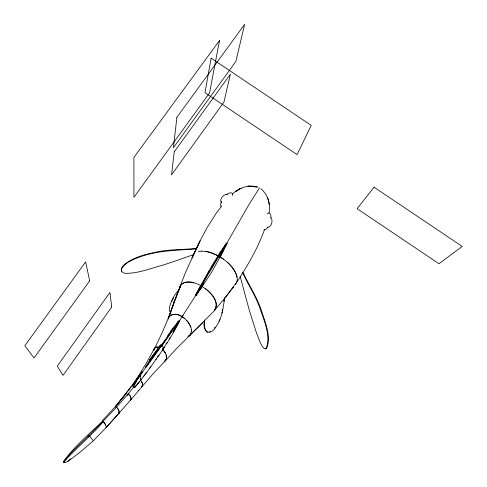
<?xml version="1.0" encoding="UTF-8"?>
<svg xmlns="http://www.w3.org/2000/svg" width="487" height="487" viewBox="0 0 487 487"><rect width="100%" height="100%" fill="white"/><g stroke="black" fill="none" stroke-linecap="round" stroke-linejoin="round"><path stroke-width="0.73" d="M270.906 217.866C271.606 215.589 269.707 210.981 267.107 213.921M102.994 422.034C90.813 436.121 76.295 448.003 63.98 461.883L63.943 462.473L65.051 462.626L67.851 461.433L79.612 452.593L93.358 440.765L106.349 427.3L104.973 423.751L102.337 420.707M134.576 387.244L134.881 387.494L146.958 372.153L162.859 349.727C163.717 348.102 162.427 343.158 160.241 345.411L149.266 360.557M204.187 321.475C202.458 333.102 211.06 336.377 216.837 325.48A20.886 10.732 -61.1 0 0 220.264 319.095L222.382 312.112L224.86 297.265M179.587 288.663L179.666 287.433L185.717 271.971L200.011 240.974L207.377 227.198L215.564 214.177L221.634 206.038M179.697 288.773C181.024 278.643 195.159 281.912 200.997 285.845M203 283.537L196.279 294.732L202.683 285.492L202.854 284L204.077 281.401M142.673 385.18L142.326 386.246L141.553 386.775C144.109 385.211 141.802 381.406 140.219 379.848L140.67 380.402C140.256 377.078 139.903 374.424 142.788 371.898M232.616 195.597C233.821 191.635 228.354 192.45 226.869 194.648M204.668 320.062C204.29 323.989 204.065 328.628 206.738 331.836M136.117 380.377L136.39 379.227L145.887 363.905L154.592 348.229L156.309 347.079L159.553 347.401M269.098 212.807C270.729 203.913 267.777 194.557 260.813 188.639M164.6 361.336C168.691 358.243 165.586 352.046 162.536 349.295L165.519 353.325M138.448 377.76L138.545 377.133M223.813 301.35L224.02 300.138M179.484 321.706L179.66 321.195L178.93 320.817M222.291 310.724L222.516 309.507M220.471 251.974L225.913 243.969L226.948 243.226L222.048 253.155M197.722 291.244L195.281 295.439L195.902 295.749M191.464 331.519L190.307 334.855L188.092 336.493M221.798 313.123L222.072 311.942M153.77 350.311L161.921 333.138L168.764 317.262C176.458 308.648 190.173 320.61 191.415 329.48M179.581 321.39C174.37 331.197 168.551 341.399 162.013 350.244M237.206 280.098L236.536 282.74L234.984 284.804M203.529 281.084L200.857 285.778L208.223 272.44M106.416 427.233L118.986 413.183C119.668 410.809 117.769 407.607 115.577 406.59L115.869 406.639M106.464 427.196L119.145 413.006L119.181 411.801M168.179 318.942L174.608 300.686L180.647 285.388M199.408 290.739L211.808 271.947L220.106 256.941L221.494 252.114L223.052 249.052L226.857 243.269L220.526 255.778L226.948 243.226M159.773 346.458L160.241 345.411M202.373 286.654L202.695 285.473L195.847 295.627M138.673 376.579L142.271 371.52M166.396 358.87L164.582 361.33M136.196 379.744L136.707 378.837L137.663 378.527M200.382 289.394L201.131 287.458M179.788 287.494L168.112 318.894L174.608 300.686L173.877 302.591L180.616 285.479M267.911 227.326L265.391 229.767L264.429 229.797C257.787 248.4 247.67 265.476 236.962 281.985M179.666 287.433C181.304 281.316 189.078 281.322 194.009 282.868M259.461 187.915L248.802 204.838L224.318 247.585M219.454 253.904L220.605 251.596L211.693 266.012L203.81 280.853M221.433 201.423L220.41 205.204L221.457 206.78M154.062 349.179L154.592 348.229M174.176 327.27L177.84 321.785L178.96 320.896M219.643 257.276L221.701 253.757M220.142 256.874L223.825 249.49M202.385 286.63L202.513 285.966M195.47 295.39L201.308 284.627L195.999 294.562L197.558 291.683M136.597 381.065C136.354 382.532 132.038 387.585 134.881 387.494M220.867 252.193L224.884 245.673A71.601 2.557 -61.8 0 1 226.041 244.042A58.197 2.088 -61.8 0 1 226.723 243.214L226.79 243.147M191.081 333.333L190.271 334.831L188.061 336.474M199.719 287.738L202.391 283.154M198.227 290.459L198.952 289.138M195.646 295.524L205.386 278.406A53.893 2.356 -60 0 1 208.126 273.524L221.049 251.858M208.582 271.789L209.3 270.486M198.422 290.124L200.875 285.747M154.038 349.155C154.708 347.292 156.863 346.574 158.665 347.091M160.905 345.575L171.339 331.641M161.191 345.07L161.398 344.717M204.132 281.042L221.494 252.114L221.128 252.51M140.67 380.402L140.999 379.154M224.038 247.329L226.68 243.086M136.652 380.767L137.766 379.136M162.116 345.697L171.254 332.201M197.637 292.419L179.319 321.049L161.428 345.721M126.023 393.569L131.387 386.355L115.157 406.949L126.517 393.076L115.322 406.718M172.033 331.477L171.686 331.994M178.546 322.412L172.982 332.097L178.272 322.528L177.438 323.697M222.468 249.703L222.717 249.326M133.432 386.909L133.067 386.648L133.755 384.967L137.011 379.592L161.885 345.046M145.4 366.973L150.313 359.497L160.771 346.294M140.195 375.794L137.772 379.123M198.684 291.853L195.896 295.828M214.542 310.256C220.307 301.033 209.538 291.147 202.239 286.569M167.144 336.523L170.079 332.311M136.086 380.323L139.854 375.185M131.137 386.69L136.39 379.233L137.663 378.533M174.784 325.992L170.511 331.69M160.448 347.225L145.972 367.387M149.552 360.051L160.874 344.79M161.313 346.586L162.36 345.393M168.691 317.207C170.907 313.293 176.257 313.792 179.77 315.454M234.923 284.767L236.475 282.704M225.195 297.685L233.456 286.8L225.195 297.685L214.59 310.286C220.027 302.354 211.309 293.29 205.289 288.578M234.448 285.699L232.336 288.292M177.25 323.575L178.297 322.272L170.633 331.245M119.199 412.946L130.729 399.9C131.831 397.739 129.865 395.201 128.373 393.691L127.174 395.267L133.785 386.861M130.723 399.894L130.425 400.04L131.064 399.243L131.027 398.165L129.859 395.426M139.732 375.794L140.086 375.361M135.849 380.481C134.972 381.838 131.74 385.327 132.689 386.161M214.45 328.08L215.272 327.075M130.79 399.827L142.253 386.355M169.153 338.842L170.547 337.174M107.122 426.022L106.093 427.227L106.373 426.856M137.912 390.55L138.284 390.117M142.332 386.258L153.496 373.316L165.263 360.952M128.373 393.691L116.6 407.12L102.532 421.852M162.993 348.783L164.363 347.243M179.423 289.071L174.93 294.775A20.886 9.57 -62.4 0 0 171.509 301.167C170.377 304.564 167.826 309.355 170.602 312.526M178.151 291.031L179.35 289.692M102.55 421.87L103.08 421.279L88.171 436.236M149.442 368.397L150.921 366.766M165.403 360.757L176.83 348.205L190.052 335.233M118.974 413.177L118.469 413.177L119.145 413.006M102.203 420.731L115.328 406.706M143.172 376.713L144.651 375.148M134.509 387.208L138.868 382.605M88.141 436.212L88.89 435.463L89.925 436.583M190.307 334.855L214.225 310.883M157.557 356.685L159.097 355.139M266.005 348.662C271.46 335.927 263.631 319.655 259.608 307.303C255.255 295.171 247.92 284.475 242.69 272.763M189.108 335.993L202.562 322.918M144.846 374.193L146.958 372.153M166.079 343.731L167.144 342.72M88.89 435.463L88.427 435.902C80.136 444.375 70.798 452.064 63.773 461.664L63.748 462.26L64.85 462.413M102.313 421.365C88.975 434.27 74.426 446.281 63.56 461.439L63.998 462.236M201.003 285.577L201.344 285.333M138.235 382.873L139.86 381.412M162.962 348.917L163.815 348.162M155.737 359.412L156.814 358.511M232.476 193.911C239.373 187.702 248.924 184.135 258.116 187.191M69.702 459.698L70.785 458.864M178.607 321.11L177.858 321.633M67.602 461.171L69.178 460.063M209.587 332.031L210.597 331.544M192.98 254.811L176.16 260.728A108.029 25.111 -16.7 0 1 171.01 262.481A110.549 25.762 -16.7 0 1 161.867 265.421C149.673 268.635 137.413 273.81 124.623 273.274C116.186 270.729 126.73 262.383 130.766 260.855C151.086 250.385 174.419 250.555 196.632 248.881M201.63 251.128L198.294 251.627M196.48 248.376C182.315 249.886 167.905 249.186 153.953 252.576C145.138 254.439 136.232 256.832 128.489 261.586C125.579 263.796 119.814 266.894 121.531 271.296M201.588 251.14C207.377 251.115 213.008 253.015 218.042 255.785M265.208 348.625L265.896 348.729M205.611 251.383L210.049 252.376L218.054 255.791M207.085 332.091L207.833 332.298M270.669 217.652C273.731 219.82 271.131 228.421 267.186 227.112M263.948 229.578L264.429 229.797M179.782 315.46L184.506 318.425M220.106 256.941C227.587 261.647 234.892 268.191 237.12 277.066M219.929 256.826L223.831 259.388M227.514 194.496C224.044 193.467 218.718 199.56 221.39 202.592M170.931 312.697L170.036 311.564M227.873 262.718C232.628 267.326 237.364 273.158 237.266 280.135M162.506 349.337L162.859 349.727M89.931 436.589L93.291 440.68M186.606 320.403L188.408 322.595L190.843 327.221M103.749 421.992L104.078 422.412M117.428 408.057L119.053 411.241M104.401 422.85L105.496 424.834M141.407 381.272L142.661 384.487M243.196 272.623C248.96 285.266 256.832 296.918 261.312 310.17C264.873 321.944 271.783 336.499 266.511 348.509L265.391 348.881L263.954 348.345L262.323 346.482L260.539 343.256L256.503 333.029L250.087 312.745A110.403 20.064 73.8 0 1 248.267 306.408A107.889 19.559 73.8 0 1 246.032 298.208L240.091 276.123M166.11 354.81L166.548 357.641M267.698 197.655L269.354 204.692M191.385 329.462L191.494 331.544M171.838 301.337A20.88 9.57 -62.4 0 1 172.562 299.748M172.824 299.219A20.88 9.57 -62.4 0 1 173.67 297.6M219.71 319.49A20.88 10.738 -61.1 0 1 218.913 321.177M176.891 117.3L173.421 147.695L235.848 61.508L244.638 24.35L176.891 117.3M174.261 151.792L171.54 174.857L223.947 102.063L230.375 74.219L174.261 151.792M211.121 58.172L204.984 92.707L297.082 154.623L311.242 125.39L211.121 58.172M219.491 40.543L209.568 92.968L133.949 197.247L133.907 157.423L219.491 40.543M200.011 240.974L192.006 257.867L200.011 240.974M182.917 315.637L182.193 316.751L182.954 315.661M111.718 306.98L63.024 375.398L57.296 366.114L109.94 292.45L111.718 306.98M89.675 280.865L34.041 357.994L24.8 345.746L85.645 261.884L89.675 280.865M374.065 187.209L357.105 208.686L438.964 263.741L462.2 246.422L374.065 187.209M239.89 188.883L235.294 191.635L241.162 188.159L239.89 188.883M255.724 186.795L248.011 186.144L256.838 186.929L255.724 186.795"/></g></svg>
